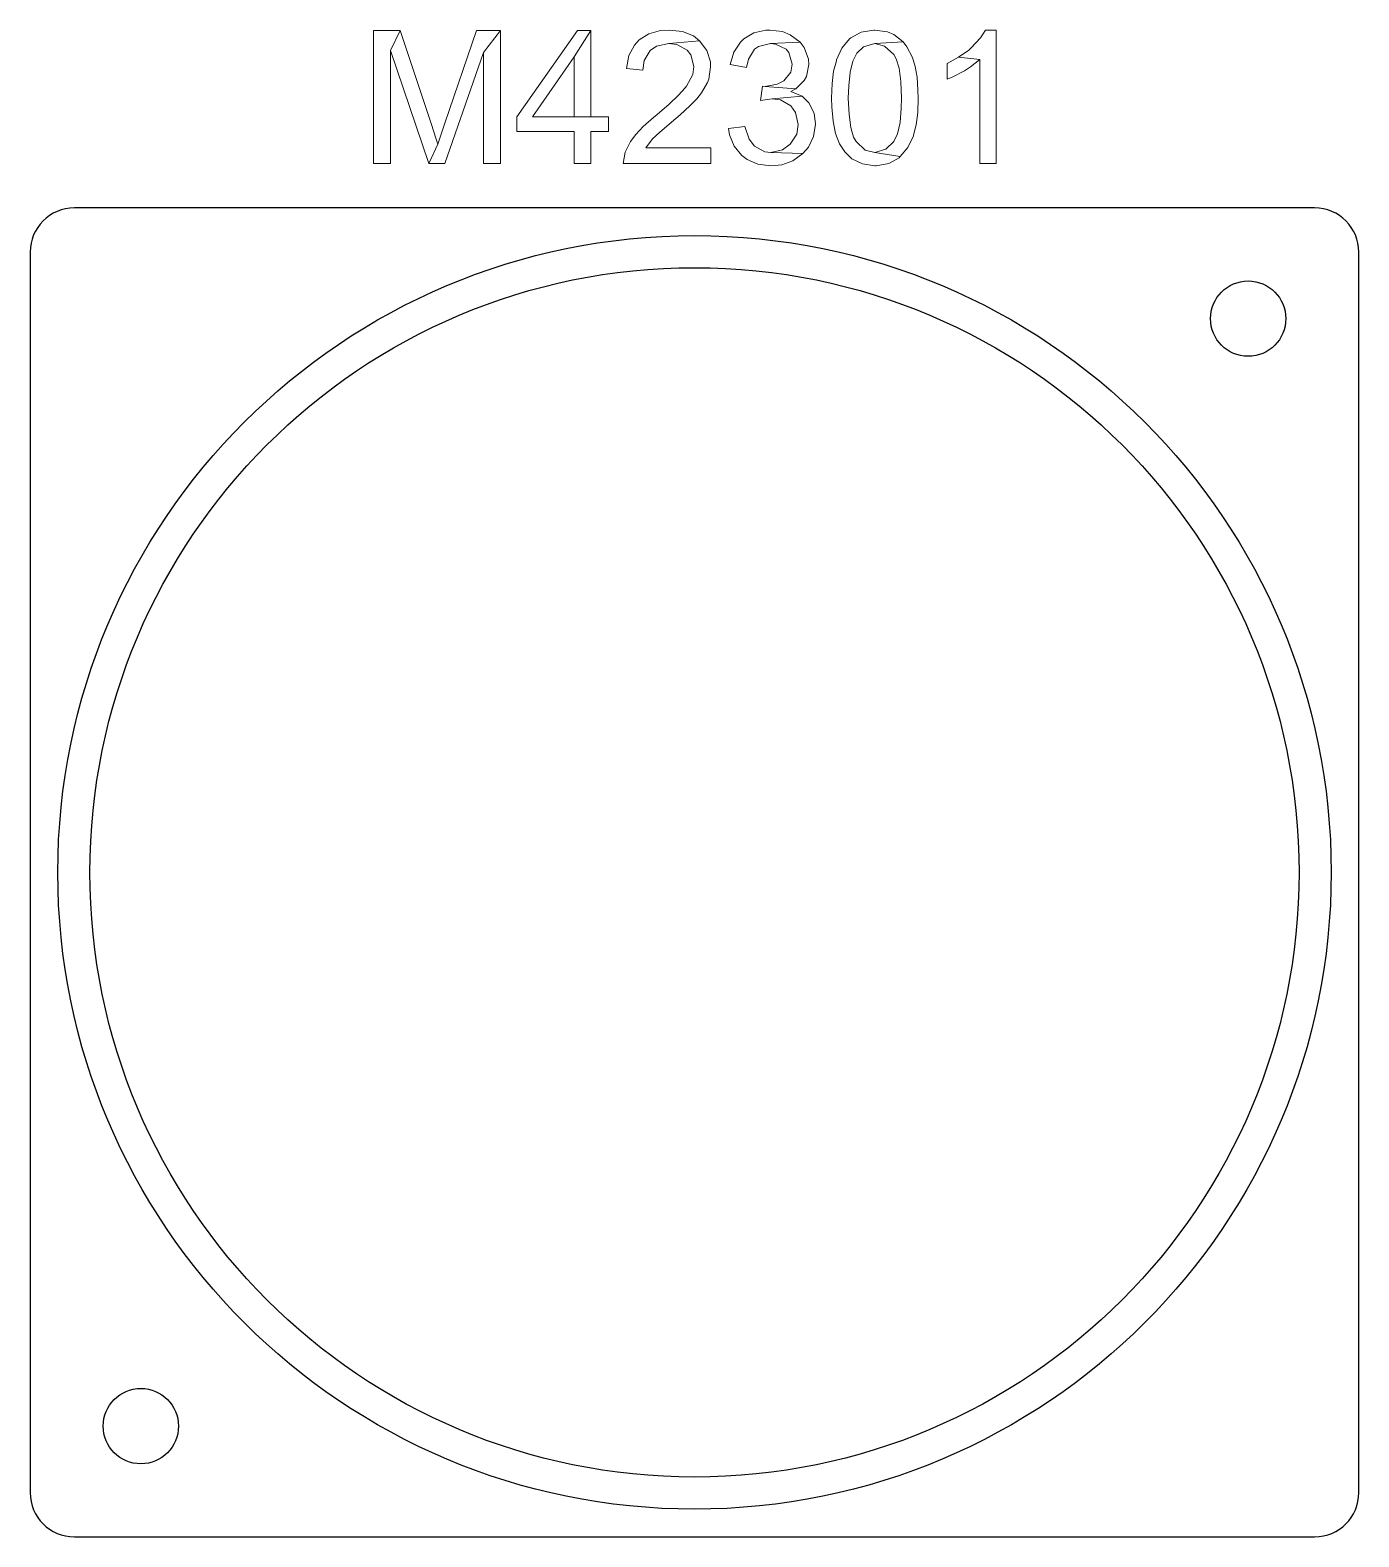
# Model space of a CAD drawing. Header units: millimetres. Extents: x 0 to 60, y 0 to 68.
import ezdxf

# ---------------------------------------------------------------- set-up
doc = ezdxf.new("R2010")
doc.units = ezdxf.units.MM
doc.layers.add('1', color=30, linetype='Continuous')

msp = doc.modelspace()

# ---------------------------------------------------------------- linework, layer by layer
for centre, radius in [((30, 30), 28.75), ((55, 55), 1.7), ((5, 5), 1.7)]:
    msp.add_circle(centre, radius)
at = {"layer": '1', "color": 30, "lineweight": 0}
for points in [[(16.706, 68.003), (15.509, 68.003), (15.509, 62.006), (16.273, 62.006), (16.273, 67.113)], [(16.706, 68.003), (16.273, 67.113), (18.006, 62.006), (18.405, 62.872), (18.325, 63.146), (18.12, 63.761)], [(21.233, 68.003), (20.161, 68.003), (18.724, 63.83), (18.565, 63.328), (18.405, 62.872), (18.006, 62.006), (18.724, 62.006), (20.469, 67.022)], [(21.233, 68.003), (20.469, 67.022), (20.469, 62.006), (21.233, 62.006)], [(25.314, 68.003), (24.71, 68.003), (21.974, 64.115), (21.974, 63.442), (24.573, 63.442), (24.573, 62.006), (25.314, 62.006), (25.314, 63.442), (26.124, 63.442), (26.124, 64.115), (25.314, 64.115), (22.692, 64.115), (24.573, 66.817)], [(25.314, 68.003), (24.573, 66.817), (24.573, 64.115), (22.692, 64.115), (25.314, 64.115)], [(30.228, 67.547), (28.848, 67.421), (29.202, 67.376), (29.669, 67.125), (29.84, 66.908), (29.977, 66.384), (29.92, 66.019), (29.635, 65.494), (29.578, 65.426), (29.282, 65.084), (28.86, 64.685), (28.313, 64.217), (28.142, 64.081), (27.686, 63.67), (27.355, 63.317), (27.115, 62.998), (26.865, 62.519), (26.773, 62.006), (30.741, 62.006), (30.741, 62.713), (27.8, 62.713), (28.107, 63.112), (28.415, 63.397), (28.962, 63.864), (29.35, 64.206), (29.783, 64.605), (30.103, 64.924), (30.319, 65.198), (30.581, 65.654), (30.65, 65.814), (30.73, 66.361), (30.718, 66.589), (30.559, 67.113)], [(28.86, 68.025), (28.472, 68.003), (27.936, 67.854), (27.503, 67.592), (27.287, 67.353), (27.036, 66.885), (26.922, 66.292), (27.674, 66.213), (27.731, 66.657), (27.993, 67.102), (28.29, 67.307), (28.848, 67.421), (30.228, 67.547), (29.954, 67.763), (29.464, 67.957)], [(33.409, 68.025), (33.226, 68.025), (32.679, 67.9), (32.223, 67.626), (32.075, 67.478), (31.778, 67.034), (31.607, 66.475), (32.349, 66.338), (32.44, 66.714), (32.713, 67.159), (32.896, 67.284), (33.432, 67.421), (34.766, 67.478), (34.321, 67.82), (33.979, 67.957)], [(34.766, 67.478), (33.432, 67.421), (33.66, 67.398), (34.138, 67.159), (34.264, 67.011), (34.412, 66.486), (34.355, 66.133), (34.036, 65.734), (33.739, 65.586), (33.192, 65.483), (34.572, 65.38), (34.959, 65.757), (35.051, 65.928), (35.165, 66.475), (35.142, 66.714), (34.948, 67.239)], [(38.14, 68.025), (38.095, 68.025), (37.525, 67.934), (37.057, 67.672), (37, 67.626), (36.658, 67.216), (36.407, 66.68), (36.407, 66.646), (36.282, 66.178), (36.213, 65.62), (36.191, 64.959), (36.202, 64.56), (36.259, 63.91), (36.373, 63.362), (36.555, 62.895), (36.783, 62.53), (37.103, 62.211), (37.582, 61.983), (38.14, 61.903), (38.209, 61.903), (38.779, 62.006), (39.235, 62.257), (39.292, 62.314), (38.14, 62.507), (37.707, 62.61), (37.297, 62.998), (37.182, 63.191), (37.057, 63.625), (36.977, 64.217), (36.943, 64.959), (36.966, 65.506), (37.023, 66.133), (37.148, 66.623), (37.331, 66.988), (37.627, 67.273), (38.14, 67.421), (39.428, 67.49), (38.995, 67.832), (38.722, 67.946)], [(39.428, 67.49), (38.14, 67.421), (38.585, 67.307), (38.995, 66.931), (39.109, 66.737), (39.235, 66.304), (39.314, 65.711), (39.349, 64.959), (39.337, 64.503), (39.28, 63.853), (39.166, 63.351), (38.995, 62.998), (38.642, 62.644), (38.14, 62.507), (39.292, 62.314), (39.634, 62.724), (39.885, 63.26), (39.885, 63.283), (40.01, 63.75), (40.078, 64.309), (40.101, 64.959), (40.09, 65.312), (40.056, 65.905), (39.964, 66.384), (39.839, 66.794), (39.588, 67.273)], [(43.624, 68.025), (43.145, 68.025), (42.917, 67.672), (42.495, 67.227), (42.381, 67.125), (41.925, 66.805), (42.883, 66.703), (42.883, 62.006), (43.624, 62.006)], [(41.925, 66.805), (41.412, 66.52), (41.412, 65.814), (41.663, 65.916), (42.187, 66.19), (42.461, 66.361), (42.883, 66.703)], [(33.067, 65.494), (32.987, 64.845), (33.511, 64.924), (34.868, 65.038), (34.344, 65.255), (34.572, 65.38), (33.192, 65.483)], [(34.868, 65.038), (33.511, 64.924), (33.888, 64.879), (34.344, 64.605), (34.56, 64.309), (34.686, 63.761), (34.617, 63.328), (34.321, 62.872), (33.979, 62.621), (33.443, 62.507), (34.891, 62.45), (35.142, 62.747), (35.381, 63.226), (35.461, 63.773), (35.404, 64.274), (35.165, 64.742)], [(32.269, 63.682), (31.539, 63.59), (31.585, 63.294), (31.79, 62.792), (32.132, 62.371), (32.371, 62.188), (32.862, 61.971), (33.443, 61.903), (33.945, 61.949), (34.446, 62.131), (34.891, 62.45), (33.443, 62.507), (33.181, 62.53), (32.702, 62.781), (32.463, 63.1)]]:
    msp.add_lwpolyline(points, close=True, dxfattribs=at)
at = {"layer": '1'}
for points in [[(58, 60), (2, 60)], [(0, 58), (0, 2)], [(60, 2), (60, 58)], [(2, 0), (58, 0)]]:
    msp.add_lwpolyline(points, dxfattribs=at)
msp.add_circle((30, 30), 27.3, dxfattribs=at)
for centre, start, end in [((2, 58), 90, 180), ((58, 58), 0, 90), ((2, 2), 180, 270), ((58, 2), 270, 0)]:
    msp.add_arc(centre, 2, start, end, dxfattribs=at)

doc.saveas('drawing.dxf')
